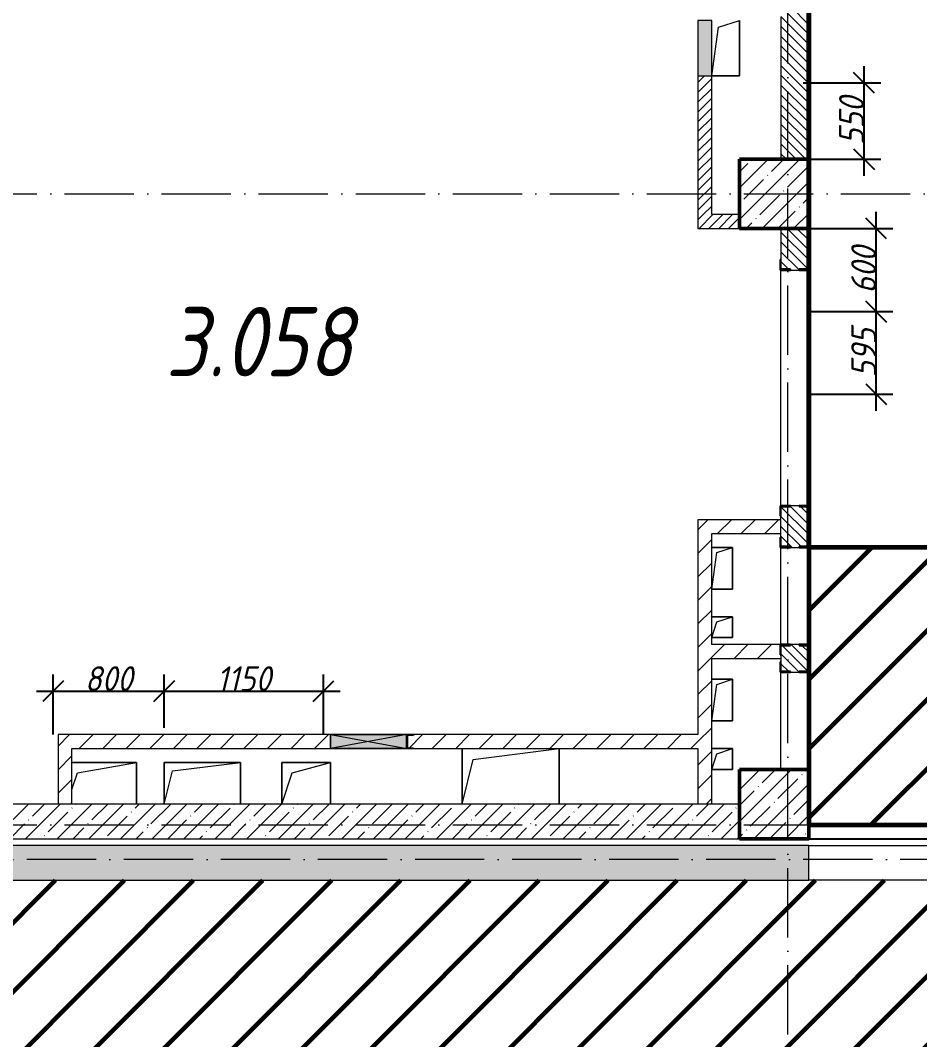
# Model space of a CAD drawing. Header units: millimetres. Extents: x -606178 to 312196, y -19338 to 632709.
# Drawn here: x -140802 to -134315, y 459877 to 467225 of the extents above; entities that cross this region are included whole.
import ezdxf

# ---------------------------------------------------------------- set-up
doc = ezdxf.new("R2010")
doc.units = ezdxf.units.MM
doc.linetypes.add('50_200_ШТРИХ_1Т_ш5_п1_п1_', pattern=[700, 500, -100, 0, -100])
for name, color, linetype, lineweight in [('6.4.1) Окр пт с инж. ПТ2.16', 3, 'Continuous', 60), ('A-____-____-DIMS', 7, 'Continuous', 9), ('A-DETL-GENF-OTLN', 7, 'Continuous', 9), ('A-FLOR-____-OTLN', 7, 'Continuous', 9), ('A-GENM-____-MCUT', 7, 'Continuous', 25), ('A-GENM-____-OTLN', 7, 'Continuous', 9), ('A-GENM-____-OTLN-1', 7, 'Continuous', 25), ('A-GLAZ-____-OTLN', 7, 'Continuous', 9), ('A-WALL-____-MCUT-1', 7, 'Continuous', 9), ('A-WALL-____-MCUT-2', 7, 'Continuous', 50), ('A-WALL-____-MCUT-3', 7, 'Continuous', 9), ('A-WALL-____-OTLN', 7, 'Continuous', 9), ('A-WALL-____-PATT-1', 7, 'Continuous', 9), ('A-WALL-FNSH-MCUT-1', 7, 'Continuous', 9), ('I-WALL-____-OTLN', 7, 'Continuous', 9), ('S-COLS-____-MCUT', 7, 'Continuous', 50), ('S-COLS-____-OTLN', 7, 'Continuous', 9), ('S-GRID-____-OTLN-1', 7, '50_200_ШТРИХ_1Т_ш5_п1_п1_', 9), ('Марки помещений', 7, 'Continuous', 9)]:
    doc.layers.add(name, color=color, linetype=linetype, lineweight=lineweight)
doc.styles.add('ISOCPEUR_I_10', font='isocpeui.ttf', dxfattribs={"width": 0.9, "height": 180})
doc.styles.add('ISOCPEUR_I_2', font='isocpeui.ttf', dxfattribs={"width": 0.85, "height": 2.3})
doc.dimstyles.new('ISO-1_8_0_9К_СРЕДНИЙ_Кладочные_3', dxfattribs={"dimscale": 304.8, "dimtxt": 179.276612, "dimasz": 0.492126, "dimexe": 0.393701, "dimexo": 0, "dimgap": 0, "dimtad": 1, "dimdec": 3, "dimrnd": 0.001, "dimdsep": 46, "dimtxsty": 'ISOCPEUR_I_10', "dimblk1": 'OBLIQUE', "dimblk2": 'OBLIQUE', "dimsah": 1, "dimcen": 0.09, "dimdle": 0.393701, "dimazin": 0, "dimtfac": 1, "dimtdec": 4, "dimtix": 1, "dimtmove": 0, "dimatfit": 3, "dimfxl": 1, "dimtvp": 1, "dimtolj": 1, "dimtzin": 0, "dimarcsym": 2})
pattern_1 = [(135, (-140714.89, 451794.26), (-35.35534, -35.35534), [])]
pattern_2 = [(45, (-140714.89, 451794.26), (-114.04925, 114.04925), []), (45, (-140600.84, 451794.26), (-114.04925, 114.04925), [201.612, -40.322, 3.353, -36.97])]
pattern_3 = [(45, (-140714.89, 451794.26), (-84.8528, 84.8528), [])]
pattern_4 = [(45, (-140714.89, 451794.26), (-35.35534, 35.35534), [])]

# ---------------------------------------------------------------- blocks, each defined once
blk = doc.blocks.new('BSC_Колонна _Прямоугольная - 500х500-V48-АР1_План отверстий 3 этажа в осях 1-64_А-ГГ')
at = {"layer": 'S-COLS-____-OTLN'}
h = blk.add_hatch(dxfattribs=at)
h.set_pattern_fill('FP_85', color=256, style=0, pattern_type=2)
h.set_pattern_definition([(45, (-5350, -9781.04), (-114.0493, 114.0493), []), (45, (-5235.95, -9781.04), (-114.0493, 114.0493), [201.613, -40.323, 3.353, -36.97])])
h.paths.add_polyline_path([(-250, -250), (250, -250), (250, 250), (-250, 250)], flags=0)
at = {"layer": 'S-COLS-____-MCUT'}
for p, q in [((250, 250), (-250, 250)), ((-250, 250), (-250, -250)), ((250, -250), (250, 250)), ((-250, -250), (250, -250))]:
    blk.add_line(p, q, dxfattribs=at)
blk = doc.blocks.new('Фахверк_СКБ_Уголок - 200_3550_зеркало-28264001-АР1_План отверстий 3 этажа в осях 1-64_А-ГГ')
at = {"layer": 'A-GENM-____-MCUT'}
for p, q in [((200, 156), (125, 156)), ((125, 156), (125, 81)), ((131, 81), (131, 150)), ((131, 150), (200, 150)), ((200, 150), (200, 156)), ((125, 81), (131, 81)), ((131, 19), (125, 19)), ((125, 19), (125, -56)), ((131, -50), (131, 19)), ((125, -56), (200, -56)), ((200, -50), (131, -50)), ((200, -56), (200, -50))]:
    blk.add_line(p, q, dxfattribs=at)
blk = doc.blocks.new('154_Фахверк_СКБ_Швеллер - Тип_100_3960-28494444-АР1_План отверстий 3 этажа в осях 1-64_А-ГГ')
at = {"layer": 'A-GENM-____-MCUT'}
for p, q in [((125, 50), (175, 50)), ((125, -50), (125, 50)), ((128, 47), (128, -47)), ((175, 47), (128, 47)), ((175, 50), (175, 47)), ((175, -50), (125, -50)), ((128, -47), (175, -47)), ((175, -47), (175, -50))]:
    blk.add_line(p, q, dxfattribs=at)
blk = doc.blocks.new('Фахверк_СКБ_Уголок - 200_3550-28267367-АР1_План отверстий 3 этажа в осях 1-64_А-ГГ')
at = {"layer": 'A-GENM-____-MCUT'}
for p, q in [((200, 156), (125, 156)), ((125, 156), (125, 81)), ((131, 81), (131, 150)), ((131, 150), (200, 150)), ((200, 150), (200, 156)), ((125, 81), (131, 81)), ((131, 19), (125, 19)), ((125, 19), (125, -56)), ((131, -50), (131, 19)), ((125, -56), (200, -56)), ((200, -50), (131, -50)), ((200, -56), (200, -50))]:
    blk.add_line(p, q, dxfattribs=at)
blk = doc.blocks.new('AR_Отверстие Ниша - Лючок-32403280-АР1_План отверстий 3 этажа в осях 1-64_А-ГГ')
at = {"layer": 'A-GLAZ-____-OTLN'}
blk.add_hatch(color=256, dxfattribs=at).paths.add_polyline_path([(200, -50), (200, 50), (-200, 50), (-200, -50)], flags=0)
for p, q in [((200, 50), (-200, 50)), ((-200, 50), (-200, -50)), ((200, -50), (200, 50)), ((-200, -50), (200, -50))]:
    blk.add_line(p, q, dxfattribs=at)
blk = doc.blocks.new('AR_Отверстие прямоугольное _в плите_ - AR_Отверстие прямоугольное _в плите_-V168-АР1_План отверстий 3 этажа в осях 1-64_А-ГГ')
at = {"layer": 'A-GENM-____-OTLN'}
for p, q in [((75, 75), (-75, 75)), ((-37.5, 37.5), (75, 75)), ((75, -75), (75, 75)), ((-75, -75), (-37.5, 37.5)), ((-75, -75), (75, -75))]:
    blk.add_line(p, q, dxfattribs=at)
blk = doc.blocks.new('AR_Отверстие прямоугольное _в плите_ - AR_Отверстие прямоугольное _в плите_-V169-АР1_План отверстий 3 этажа в осях 1-64_А-ГГ')
at = {"layer": 'A-GENM-____-OTLN'}
for p, q in [((75, 150), (-75, 150)), ((-37.5, 112.5), (75, 150)), ((75, -150), (75, 150)), ((-75, -150), (-37.5, 112.5)), ((-75, -150), (75, -150))]:
    blk.add_line(p, q, dxfattribs=at)
blk = doc.blocks.new('AR_Отверстие прямоугольное _в плите_ - AR_Отверстие прямоугольное _в плите_-30229368-АР1_План отверстий 3 этажа в осях 1-64_А-ГГ')
at = {"layer": 'A-GENM-____-OTLN'}
for p, q in [((-100, -200), (-50, 150)), ((-50, 150), (100, 200)), ((100, -200), (100, 200)), ((-100, -200), (100, -200))]:
    blk.add_line(p, q, dxfattribs=at)
blk = doc.blocks.new('AR_Отверстие прямоугольное _в плите_ - AR_Отверстие прямоугольное _в плите_-V204-АР1_План отверстий 3 этажа в осях 1-64_А-ГГ')
at = {"layer": 'A-GENM-____-OTLN'}
for p, q in [((175, 150), (-175, 150)), ((-175, 150), (-175, -150)), ((-100, 75), (175, 150)), ((175, -150), (175, 150)), ((-175, -150), (-100, 75))]:
    blk.add_line(p, q, dxfattribs=at)
blk = doc.blocks.new('AR_Отверстие прямоугольное _в плите_ - AR_Отверстие прямоугольное _в плите_-30552525-АР1_План отверстий 3 этажа в осях 1-64_А-ГГ')
at = {"layer": 'A-GENM-____-OTLN'}
for p, q in [((-350, 200), (-350, -200)), ((-270, 120), (350, 200)), ((350, -200), (350, 200)), ((-350, -200), (-270, 120))]:
    blk.add_line(p, q, dxfattribs=at)
blk = doc.blocks.new('AR_Отверстие прямоугольное _в плите_ - AR_Отверстие прямоугольное _в плите_-30459267-АР1_План отверстий 3 этажа в осях 1-64_А-ГГ')
at = {"layer": 'A-GENM-____-OTLN'}
for p, q in [((250, 150), (-215, 150)), ((-175, 75), (250, 150)), ((250, -150), (250, 150)), ((-215, -45), (-175, 75))]:
    blk.add_line(p, q, dxfattribs=at)
blk = doc.blocks.new('AR_Отверстие прямоугольное _в плите_ - AR_Отверстие прямоугольное _в плите_-V212-АР1_План отверстий 3 этажа в осях 1-64_А-ГГ')
at = {"layer": 'A-GENM-____-OTLN'}
for p, q in [((275, 150), (-275, 150)), ((-275, 150), (-275, -150)), ((-215, 90), (275, 150)), ((275, -150), (275, 150)), ((-275, -150), (-215, 90))]:
    blk.add_line(p, q, dxfattribs=at)
blk = doc.blocks.new('AR_Отверстие прямоугольное _в стене_ - AR_Отверстие прямоугольное _в стене__ОВ-36912551-АР1_План отверстий 3 этажа в осях 1-64_А-ГГ')
at = {"layer": 'A-GLAZ-____-OTLN'}
blk.add_hatch(color=256, dxfattribs=at).paths.add_polyline_path([(275, -50), (275, 50), (-275, 50), (-275, -50)], flags=0)
at = {"layer": 'A-DETL-GENF-OTLN'}
for p, q in [((-275, -50), (-275, 50)), ((-275, 50), (275, 50)), ((275, 50), (-275, -50)), ((-275, 50), (275, -50)), ((275, 50), (-275, 50)), ((-275, 50), (-275, -50)), ((275, -50), (-275, -50)), ((-275, -50), (275, -50))]:
    blk.add_line(p, q, dxfattribs=at)
blk = doc.blocks.new('_Oblique')
at = {"color": 0, "linetype": 'ByBlock', "lineweight": -2}
blk.add_line((-0.5, -0.5), (0.5, 0.5), dxfattribs=at)
blk = doc.blocks.new('*D5119')
at = {"layer": 'A-____-____-DIMS', "color": 0, "lineweight": -2, "transparency": 16777216}
for p, q in [((-134715.8, 466105.3), (-134715.8, 466895.3)), ((-135155.8, 466775.3), (-134595.8, 466775.3)), ((-135114.9, 466225.3), (-134595.8, 466225.3))]:
    blk.add_line(p, q, dxfattribs=at)
at = {"layer": 'Defpoints', "color": 0, "transparency": 16777216}
for p in [(-135155.8, 466775.3), (-134715.8, 466775.3), (-135114.9, 466225.3)]:
    blk.add_point(p, dxfattribs=at)
at = {"layer": 'A-____-____-DIMS', "color": 0, "lineweight": -2, "transparency": 16777216, "xscale": 150, "yscale": 150, "zscale": 150}
for p, rotation in [((-134715.8, 466775.3), 90), ((-134715.8, 466225.3), 270)]:
    blk.add_blockref('_Oblique', p, dxfattribs=dict(at, rotation=rotation))
at = {"layer": 'A-____-____-DIMS', "color": 0, "transparency": 16777216, "insert": (-134805.8, 466500.3), "char_height": 180, "width": 409.578, "attachment_point": 5, "rotation": 90, "style": 'ISOCPEUR_I_10'}
blk.add_mtext('\\A1;550', dxfattribs=at)
blk = doc.blocks.new('*D5170')
at = {"layer": 'A-____-____-DIMS', "color": 0, "lineweight": -2, "transparency": 16777216}
for p, q in [((-140564.9, 462075.3), (-140564.9, 462508.6)), ((-139764.9, 462125.3), (-139764.9, 462508.6)), ((-140684.9, 462388.6), (-139644.9, 462388.6))]:
    blk.add_line(p, q, dxfattribs=at)
at = {"layer": 'Defpoints', "color": 0, "transparency": 16777216}
for p in [(-139764.9, 462388.6), (-139764.9, 462125.3), (-140564.9, 462075.3)]:
    blk.add_point(p, dxfattribs=at)
at = {"layer": 'A-____-____-DIMS', "color": 0, "lineweight": -2, "transparency": 16777216, "xscale": 150, "yscale": 150, "zscale": 150, "rotation": 180}
blk.add_blockref('_Oblique', (-140564.9, 462388.6), dxfattribs=at)
at = {"layer": 'A-____-____-DIMS', "color": 0, "lineweight": -2, "transparency": 16777216, "xscale": 150, "yscale": 150, "zscale": 150}
blk.add_blockref('_Oblique', (-139764.9, 462388.6), dxfattribs=at)
at = {"layer": 'A-____-____-DIMS', "color": 0, "transparency": 16777216, "insert": (-140164.9, 462478.6), "char_height": 180, "width": 409.578, "attachment_point": 5, "style": 'ISOCPEUR_I_10'}
blk.add_mtext('\\A1;800', dxfattribs=at)
blk = doc.blocks.new('*D5171')
at = {"layer": 'A-____-____-DIMS', "color": 0, "lineweight": -2, "transparency": 16777216}
for p, q in [((-139764.9, 462125.3), (-139764.9, 462508.6)), ((-138614.9, 462075.3), (-138614.9, 462508.6)), ((-139884.9, 462388.6), (-138494.9, 462388.6))]:
    blk.add_line(p, q, dxfattribs=at)
at = {"layer": 'Defpoints', "color": 0, "transparency": 16777216}
for p in [(-138614.9, 462388.6), (-139764.9, 462125.3), (-138614.9, 462075.3)]:
    blk.add_point(p, dxfattribs=at)
at = {"layer": 'A-____-____-DIMS', "color": 0, "lineweight": -2, "transparency": 16777216, "xscale": 150, "yscale": 150, "zscale": 150, "rotation": 180}
blk.add_blockref('_Oblique', (-139764.9, 462388.6), dxfattribs=at)
at = {"layer": 'A-____-____-DIMS', "color": 0, "lineweight": -2, "transparency": 16777216, "xscale": 150, "yscale": 150, "zscale": 150}
blk.add_blockref('_Oblique', (-138614.9, 462388.6), dxfattribs=at)
at = {"layer": 'A-____-____-DIMS', "color": 0, "transparency": 16777216, "insert": (-139189.9, 462478.6), "char_height": 180, "width": 463.361, "attachment_point": 5, "style": 'ISOCPEUR_I_10'}
blk.add_mtext('\\A1;1150', dxfattribs=at)
blk = doc.blocks.new('*D5172')
at = {"layer": 'A-____-____-DIMS', "color": 0, "lineweight": -2, "transparency": 16777216}
for p, q in [((-134628.1, 464410.3), (-134628.1, 465245.3)), ((-135114.9, 465125.3), (-134508.1, 465125.3)), ((-135114.9, 464530.3), (-134508.1, 464530.3))]:
    blk.add_line(p, q, dxfattribs=at)
at = {"layer": 'Defpoints', "color": 0, "transparency": 16777216}
for p in [(-135114.9, 465125.3), (-134628.1, 465125.3), (-135114.9, 464530.3)]:
    blk.add_point(p, dxfattribs=at)
at = {"layer": 'A-____-____-DIMS', "color": 0, "lineweight": -2, "transparency": 16777216, "xscale": 150, "yscale": 150, "zscale": 150}
for p, rotation in [((-134628.1, 465125.3), 90), ((-134628.1, 464530.3), 270)]:
    blk.add_blockref('_Oblique', p, dxfattribs=dict(at, rotation=rotation))
at = {"layer": 'A-____-____-DIMS', "color": 0, "transparency": 16777216, "insert": (-134718.1, 464827.8), "char_height": 180, "width": 409.578, "attachment_point": 5, "rotation": 90, "style": 'ISOCPEUR_I_10'}
blk.add_mtext('\\A1;595', dxfattribs=at)
blk = doc.blocks.new('*D5173')
at = {"layer": 'A-____-____-DIMS', "color": 0, "lineweight": -2, "transparency": 16777216}
for p, q in [((-134628.1, 465005.3), (-134628.1, 465845.3)), ((-135114.9, 465725.3), (-134508.1, 465725.3)), ((-135114.9, 465125.3), (-134508.1, 465125.3))]:
    blk.add_line(p, q, dxfattribs=at)
at = {"layer": 'Defpoints', "color": 0, "transparency": 16777216}
for p in [(-135114.9, 465725.3), (-134628.1, 465725.3), (-135114.9, 465125.3)]:
    blk.add_point(p, dxfattribs=at)
at = {"layer": 'A-____-____-DIMS', "color": 0, "lineweight": -2, "transparency": 16777216, "xscale": 150, "yscale": 150, "zscale": 150}
for p, rotation in [((-134628.1, 465725.3), 90), ((-134628.1, 465125.3), 270)]:
    blk.add_blockref('_Oblique', p, dxfattribs=dict(at, rotation=rotation))
at = {"layer": 'A-____-____-DIMS', "color": 0, "transparency": 16777216, "insert": (-134718.1, 465425.3), "char_height": 180, "width": 409.578, "attachment_point": 5, "rotation": 90, "style": 'ISOCPEUR_I_10'}
blk.add_mtext('\\A1;600', dxfattribs=at)

msp = doc.modelspace()

# ---------------------------------------------------------------- hatches: boundary and pattern name
at = {"layer": '6.4.1) Окр пт с инж. ПТ2.16'}
h = msp.add_hatch(dxfattribs=at)
h.set_pattern_fill('ANSI31', color=256, scale=111)
h.paths.add_polyline_path([(-131145.212, 482125.3011), (-135114.891, 482125.3011), (-135114.891, 482000.3011), (-135108.891, 482000.3011), (-135108.891, 481931.3011), (-135108.891, 481925.3011), (-135108.891, 481850.3011), (-135110.1394, 477600.3011), (-135108.891, 477600.3011), (-135108.891, 477525.3011), (-135108.891, 477519.3011), (-135108.891, 477450.3011), (-135109.2654, 476450.3011), (-135108.891, 476450.3011), (-135108.891, 476381.3011), (-135108.891, 476375.3011), (-135108.891, 476300.3011), (-135109.859, 473900.3011), (-135108.891, 473900.3011), (-135108.891, 473825.3011), (-135108.891, 473819.3011), (-135108.891, 473750.3011), (-135109.3778, 472750.3011), (-135108.891, 472750.3011), (-135108.891, 472681.3011), (-135108.891, 472675.3011), (-135108.891, 472600.3011), (-135109.8574, 470800.3011), (-135108.891, 470800.3011), (-135108.891, 470725.3011), (-135108.891, 470719.3011), (-135108.891, 470650.3011), (-135109.3788, 469900.3011), (-135108.891, 469900.3011), (-135108.891, 469831.3011), (-135108.891, 469825.3011), (-135108.891, 469750.3011), (-135109.4315, 469000.3011), (-135108.891, 469000.3011), (-135108.891, 468925.3011), (-135109.451, 468225.3011), (-135108.891, 468225.3011), (-135108.891, 468150.3011), (-135108.9349, 468100.3011), (-135108.891, 468100.3011), (-135108.891, 468025.3011), (-135109.4507, 467400.3011), (-135108.891, 467400.3011), (-135108.891, 467331.3011), (-135108.891, 467325.3011), (-135108.891, 467250.3011), (-135110.6631, 465500.3011), (-135108.891, 465500.3011), (-135108.891, 465425.3011), (-135111.3788, 463725.3011), (-135108.891, 463725.3011), (-135108.891, 463650.3011), (-135109.2781, 463500.3011), (-135108.891, 463500.3011), (-135108.891, 463425.3011), (-135110.891, 462725.3011), (-135108.891, 462725.3011), (-135108.891, 462650.3011), (-135109.1174, 462600.3011), (-135108.891, 462600.3011), (-135108.891, 462525.3011), (-135114.391, 461425.3011), (-131145.212, 461425.3011), (-131145.212, 469025.3011), (-131714.891, 469025.3011), (-131714.891, 469279.3011), (-131714.891, 469325.3011), (-131714.891, 470025.3011), (-131714.891, 470071.3011), (-131714.891, 470410.3011), (-131714.891, 470560.3011), (-131714.891, 470975.3011), (-131714.891, 472075.3011), (-131714.891, 472125.3011), (-131714.891, 472225.3011), (-131145.212, 472225.3011), (-131145.212, 474825.3011), (-131614.891, 474825.3011), (-131514.891, 475675.3011), (-131145.212, 475767.7209), (-131145.212, 476717.4668), (-131514.891, 476625.0471), (-131614.891, 476025.0471), (-131614.891, 476725.0471), (-131145.212, 476725.0471), (-131145.212, 477425.3011), (-131614.891, 477425.3011), (-131614.891, 478025.3011), (-131145.212, 478025.3011)])
h.paths.add_polyline_path([(-131114.891, 463425.3011), (-135114.891, 463425.3011), (-135114.891, 467943.3075), (-131114.891, 467943.3075)])
h = msp.add_hatch(dxfattribs=at)
h.set_pattern_fill('ANSI31', color=256, scale=111)
h.paths.add_polyline_path([(-102414.891, 460775.3011), (-102914.891, 460775.3011), (-102914.891, 461025.3011), (-104714.891, 461025.3011), (-104714.891, 461019.3011), (-104789.891, 461019.3011), (-105214.891, 461023.3811), (-105214.891, 460925.3011), (-105414.891, 460925.3011), (-105414.891, 460775.3011), (-105914.891, 460775.3011), (-105914.891, 461025.3011), (-107714.891, 461025.3011), (-107714.891, 461019.3011), (-107789.891, 461019.3011), (-108839.891, 461025.3011), (-108839.891, 461019.3011), (-108914.891, 461019.3011), (-110714.891, 461025.3011), (-110714.891, 461019.3011), (-110789.891, 461019.3011), (-111414.891, 461025.3011), (-111414.891, 460775.3011), (-111914.891, 460775.3011), (-111914.891, 461025.3011), (-113714.891, 461025.3011), (-113714.891, 461019.3011), (-113789.891, 461019.3011), (-114214.891, 461023.3811), (-114214.891, 460925.3011), (-114414.891, 460925.3011), (-114414.891, 460775.3011), (-114914.891, 460775.3011), (-114914.891, 461025.3011), (-121964.891, 461025.3011), (-123114.891, 461025.3011), (-123114.891, 461275.3011), (-125679.3407, 461275.3011, -0.683488624), (-125772.5126, 461275.3011), (-131114.891, 461275.3011), (-131114.891, 461025.3011), (-135114.891, 461025.3011), (-142664.891, 461025.3011), (-142664.891, 460775.3011), (-142914.891, 460775.3011), (-142914.891, 460450.3011), (-142908.891, 460450.3011), (-142908.891, 460375.3011), (-142914.891, 458575.3011), (-142908.891, 458575.3011), (-142908.891, 458500.3011), (-142911.691, 458325.3011), (-142814.891, 458325.3011), (-142814.891, 458125.3011), (-142664.891, 458125.3011), (-142664.891, 457875.3011), (-134889.891, 457875.3011), (-134889.891, 457881.3011), (-134814.891, 457881.3011), (-133664.891, 457881.2181), (-133664.891, 457881.3011), (-133589.891, 457881.3011), (-132139.891, 457881.1949), (-132139.891, 457881.3011), (-132064.891, 457881.3011), (-130914.891, 457881.2153), (-130914.891, 457881.3011), (-130839.891, 457881.3011), (-129789.891, 457881.2215), (-129789.891, 457881.3011), (-129714.891, 457881.3011), (-128714.891, 457881.2242), (-128714.891, 457881.3011), (-128639.891, 457881.3011), (-128039.891, 457881.2543), (-128039.891, 457881.3011), (-127964.891, 457881.3011), (-126814.891, 457881.2106), (-126814.891, 457881.3011), (-126739.891, 457881.3011), (-121714.891, 457880.8993), (-121714.891, 457881.3011), (-121639.891, 457881.3011), (-117089.891, 457880.9107), (-117089.891, 457881.3011), (-117014.891, 457881.3011), (-115314.891, 457881.1449), (-115314.891, 457881.3011), (-115239.891, 457881.3011), (-111389.891, 457880.9375), (-111389.891, 457881.3011), (-111236.891, 457881.3011), (-111224.891, 457875.3011), (-110824.891, 457875.3011), (-110614.891, 457875.3011), (-110614.891, 457881.3011), (-110539.891, 457881.3011), (-110389.891, 457881.2858), (-110389.891, 457881.3011), (-110314.891, 457881.3011), (-109614.891, 457881.2295), (-109614.891, 457881.3011), (-109539.891, 457881.3011), (-107739.891, 457881.1144), (-107739.891, 457881.3011), (-107664.891, 457881.3011), (-106514.891, 457881.1778), (-106514.891, 457881.3011), (-106439.891, 457881.3011), (-102414.891, 457880.8598)])
h.paths.add_polyline_path([(-68864.891, 460775.3011), (-69364.891, 460775.3011), (-69364.891, 461025.3011), (-71864.891, 461025.3011), (-71864.891, 460775.3011), (-72364.891, 460775.3011), (-72364.891, 460925.3011), (-72564.891, 460925.3011), (-72539.891, 461000.3011), (-72364.891, 461025.3011), (-72364.891, 461275.3011), (-72708.891, 461275.3011), (-72708.891, 461206.3011), (-72714.891, 461094.3011), (-72714.891, 461275.3011), (-77864.891, 461275.3011), (-77864.891, 460996.7297), (-77664.891, 461025.3011), (-77664.891, 460925.3011), (-77864.891, 460925.3011), (-77864.891, 460775.3011), (-78364.891, 460775.3011), (-78364.891, 460925.3011), (-78564.891, 460925.3011), (-78564.891, 461025.3011), (-80514.891, 461025.3011), (-80514.891, 461019.3011), (-80589.891, 461019.3011), (-80864.891, 461025.3011), (-80864.891, 460775.3011), (-81364.891, 460775.3011), (-81364.891, 461025.3011), (-81639.891, 461025.3011), (-81639.891, 461019.3011), (-81714.891, 461019.3011), (-81714.891, 461025.3011), (-83514.891, 461025.3011), (-83514.891, 461019.3011), (-83589.891, 461019.3011), (-84639.891, 461025.3011), (-84639.891, 461019.3011), (-84714.891, 461019.3011), (-86514.891, 461025.3011), (-86514.891, 461019.3011), (-86664.891, 461019.3011), (-86664.891, 460925.3011), (-86864.891, 460925.3011), (-86864.891, 460775.3011), (-87364.891, 460775.3011), (-87364.891, 460925.3011), (-87564.891, 460925.3011), (-87539.891, 461000.3011), (-87364.891, 461025.3011), (-87364.891, 461275.3011), (-87708.891, 461275.3011), (-87708.891, 461206.3011), (-87714.891, 461094.3011), (-87714.891, 461275.3011), (-89514.891, 461275.3011), (-89514.891, 461206.3011), (-89514.891, 461094.3011), (-89514.891, 461019.3011), (-89589.891, 461019.3011), (-89864.891, 461025.3011), (-89864.891, 460775.3011), (-90364.891, 460775.3011), (-90364.891, 460925.3011), (-90564.891, 460925.3011), (-90539.891, 461000.3011), (-90364.891, 461025.3011), (-90364.891, 461275.3011), (-90708.891, 461275.3011), (-90708.891, 461206.3011), (-90714.891, 461094.3011), (-90714.891, 461275.3011), (-92514.891, 461275.3011), (-92514.891, 461206.3011), (-92514.891, 461094.3011), (-92514.891, 461019.3011), (-92589.891, 461019.3011), (-93639.891, 461025.3011), (-93639.891, 461019.3011), (-93714.891, 461019.3011), (-93714.891, 461025.3011), (-95514.891, 461025.3011), (-95514.891, 461019.3011), (-95664.891, 461019.3011), (-95664.891, 460925.3011), (-95864.891, 460925.3011), (-95864.891, 460775.3011), (-96364.891, 460775.3011), (-96364.891, 460925.3011), (-96564.891, 460925.3011), (-96539.891, 461000.3011), (-96364.891, 461025.3011), (-96364.891, 461275.3011), (-96708.891, 461275.3011), (-96708.891, 461206.3011), (-96714.891, 461094.3011), (-96714.891, 461275.3011), (-98514.891, 461275.3011), (-98514.891, 461206.3011), (-98514.891, 461094.3011), (-98514.891, 461019.3011), (-98589.891, 461019.3011), (-98864.891, 461025.3011), (-98864.891, 460775.3011), (-99364.891, 460775.3011), (-99364.891, 460925.3011), (-99564.891, 460925.3011), (-99539.891, 461000.3011), (-99364.891, 461025.3011), (-99364.891, 461275.3011), (-99708.891, 461275.3011), (-99708.891, 461206.3011), (-99714.891, 461094.3011), (-99714.891, 461275.3011), (-101514.891, 461275.3011), (-101514.891, 461206.3011), (-101514.891, 461094.3011), (-101514.891, 461019.3011), (-101589.891, 461019.3011), (-101864.891, 461025.3011), (-101864.891, 460775.3011), (-102364.891, 460775.3011), (-102364.891, 457875.3011), (-98339.891, 457875.3011), (-98339.891, 457881.3011), (-98264.891, 457881.3011), (-96564.891, 457881.082), (-96564.891, 457881.3011), (-96489.891, 457881.3011), (-95164.891, 457881.1236), (-95164.891, 457881.3011), (-95089.891, 457881.3011), (-94989.891, 457881.2873), (-94989.891, 457881.3011), (-94914.891, 457881.3011), (-93114.891, 457881.0511), (-93114.891, 457881.3011), (-93039.891, 457881.3011), (-86539.891, 457880.3574), (-86539.891, 457881.3011), (-86464.891, 457881.3011), (-84764.891, 457881.0076), (-84764.891, 457881.3011), (-84689.891, 457881.3011), (-84039.891, 457881.1829), (-84039.891, 457881.3011), (-83964.891, 457881.3011), (-83064.891, 457881.1337), (-83064.891, 457881.3011), (-82989.891, 457881.3011), (-77539.891, 457880.2556), (-77539.891, 457881.3011), (-77464.891, 457881.3011), (-75764.891, 457880.905), (-75764.891, 457881.3011), (-75689.891, 457881.3011), (-71739.891, 457880.3126), (-71739.891, 457881.3011), (-71664.891, 457881.3011), (-70764.891, 457881.0305), (-70764.891, 457881.3011), (-70689.891, 457881.3011), (-68864.891, 457880.7241)])
h.paths.add_polyline_path([(-99708.891, 461025.3011), (-99639.891, 461025.3011), (-99639.891, 461019.3011), (-99708.891, 461019.3011)], flags=16)
h.paths.add_polyline_path([(-96708.891, 461025.3011), (-96639.891, 461025.3011), (-96639.891, 461019.3011), (-96708.891, 461019.3011)], flags=16)
h.paths.add_polyline_path([(-90708.891, 461025.3011), (-90639.891, 461025.3011), (-90639.891, 461019.3011), (-90708.891, 461019.3011)], flags=16)
h.paths.add_polyline_path([(-87708.891, 461025.3011), (-87639.891, 461025.3011), (-87639.891, 461019.3011), (-87708.891, 461019.3011)], flags=16)
h.paths.add_polyline_path([(-72708.891, 461025.3011), (-72639.891, 461025.3011), (-72639.891, 461019.3011), (-72708.891, 461019.3011)], flags=16)
h.paths.add_polyline_path([(-51664.891, 460775.3011), (-53919.891, 460775.3011), (-53919.891, 460769.3011), (-53994.891, 460769.3011), (-53994.891, 460775.3011), (-55144.891, 460775.3011), (-55144.891, 460769.3011), (-55219.891, 460769.3011), (-60489.891, 460775.3011), (-60489.891, 460769.3011), (-60564.891, 460769.3011), (-61714.891, 460775.3011), (-61714.891, 460769.3011), (-61789.891, 460769.3011), (-62714.891, 460775.3011), (-63214.891, 460775.3011), (-64289.891, 460775.3011), (-64289.891, 460769.3011), (-64364.891, 460769.3011), (-64364.891, 460775.3011), (-65514.891, 460775.3011), (-65514.891, 460769.3011), (-65589.891, 460769.3011), (-65714.891, 460775.3011), (-66214.891, 460775.3011), (-66214.891, 461025.3011), (-68314.891, 461025.3011), (-68314.891, 460775.3011), (-68814.891, 460775.3011), (-68814.891, 457875.3011), (-68314.891, 457875.3011), (-67989.891, 457875.3011), (-67989.891, 457881.3011), (-67914.891, 457881.3011), (-66214.891, 457880.6715), (-66214.891, 457881.3011), (-66139.891, 457881.3011), (-62489.891, 457879.7829), (-62489.891, 457881.3011), (-62414.891, 457881.3011), (-61714.891, 457880.9086), (-61714.891, 457881.3011), (-61639.891, 457881.3011), (-61489.891, 457881.2104), (-61489.891, 457881.3011), (-61414.891, 457881.3011), (-60714.891, 457880.8681), (-60714.891, 457881.3011), (-60639.891, 457881.3011), (-60489.891, 457881.2003), (-60489.891, 457881.3011), (-60414.891, 457881.3011), (-51714.891, 457875.3011), (-51664.891, 457875.3011), (-51664.891, 458575.3011)])
at = {"layer": 'A-WALL-____-PATT-1'}
h = msp.add_hatch(dxfattribs=at)
h.set_pattern_fill('FP_6', color=256, style=0, pattern_type=2)
h.set_pattern_definition(pattern_1)
h.paths.add_polyline_path([(-135314.891, 466225.3011), (-135114.891, 466225.3011), (-135115.9819, 467319.3011), (-135183.891, 467319.3011), (-135183.891, 467325.3011), (-135245.891, 467325.3011), (-135245.891, 467319.3011), (-135314.891, 467319.3011), (-135314.891, 466288.7985)], flags=0)
h.paths.add_polyline_path([(-135245.891, 468025.3011), (-135183.891, 468025.3011), (-135183.891, 468031.3011), (-135114.891, 468031.3011), (-135114.891, 468219.3011), (-135183.891, 468219.3011), (-135183.891, 468225.3011), (-135245.891, 468225.3011), (-135245.891, 468219.3011), (-135314.891, 468219.3011), (-135314.891, 468031.3011), (-135245.891, 468031.3011)], flags=0)
h.paths.add_polyline_path([(-135245.891, 468925.3011), (-135183.891, 468925.3011), (-135183.891, 468931.3011), (-135114.891, 468931.3011), (-135114.891, 469025.3011), (-135314.891, 469025.3011), (-135314.891, 468931.3011), (-135245.891, 468931.3011)], flags=0)
h = msp.add_hatch(dxfattribs=at)
h.set_pattern_fill('FP_5', color=256, style=0, pattern_type=2)
h.set_pattern_definition(pattern_4)
h.paths.add_polyline_path([(-135914.891, 465825.3011), (-135814.891, 465825.3011), (-135814.891, 466825.3011), (-135914.891, 466825.3011), (-135914.891, 466288.7985)], flags=0)
h = msp.add_hatch(dxfattribs=at)
h.set_pattern_fill('FP_5', color=256, style=0, pattern_type=2)
h.set_pattern_definition(pattern_4)
h.paths.add_polyline_path([(-135614.891, 465725.3011), (-135614.891, 465825.3011), (-135914.891, 465825.3011), (-135914.891, 465725.3011)], flags=0)
h = msp.add_hatch(dxfattribs=at)
h.set_pattern_fill('FP_6', color=256, style=0, pattern_type=2)
h.set_pattern_definition(pattern_1)
h.paths.add_polyline_path([(-135183.891, 462525.3011), (-135183.891, 462531.3011), (-135114.891, 462531.3011), (-135114.891, 462719.3011), (-135183.891, 462719.3011), (-135183.891, 462725.3011), (-135245.891, 462725.3011), (-135245.891, 462719.3011), (-135314.891, 462719.3011), (-135314.891, 462531.3011), (-135245.891, 462531.3011), (-135245.891, 462525.3011)], flags=0)
h.paths.add_polyline_path([(-135245.891, 463425.3011), (-135183.891, 463425.3011), (-135183.891, 463431.3011), (-135114.891, 463431.3011), (-135114.891, 463719.3011), (-135183.891, 463719.3011), (-135183.891, 463725.3011), (-135245.891, 463725.3011), (-135245.891, 463719.3011), (-135314.891, 463719.3011), (-135314.891, 463431.3011), (-135245.891, 463431.3011)], flags=0)
h.paths.add_polyline_path([(-135245.891, 465425.3011), (-135183.891, 465425.3011), (-135183.891, 465431.3011), (-135114.891, 465431.3011), (-135114.891, 465725.3011), (-135314.891, 465725.3011), (-135314.891, 465431.3011), (-135245.891, 465431.3011)], flags=0)
h = msp.add_hatch(dxfattribs=at)
h.set_pattern_fill('FP_4', color=256, style=0, pattern_type=2)
h.set_pattern_definition(pattern_3)
h.paths.add_polyline_path([(-135814.891, 461575.3011), (-135814.891, 463625.3011), (-135914.891, 463625.3011), (-135914.891, 461575.3011)], flags=0)
h = msp.add_hatch(dxfattribs=at)
h.set_pattern_fill('FP_4', color=256, style=0, pattern_type=2)
h.set_pattern_definition(pattern_3)
h.paths.add_polyline_path([(-135314.891, 463525.3011), (-135314.891, 463625.3011), (-135814.891, 463625.3011), (-135814.891, 463525.3011), (-135426.175, 463525.3011)], flags=0)
h = msp.add_hatch(dxfattribs=at)
h.set_pattern_fill('FP_4', color=256, style=0, pattern_type=2)
h.set_pattern_definition(pattern_3)
h.paths.add_polyline_path([(-135323.0649, 462625.3011), (-135314.891, 462625.3011), (-135314.891, 462650.3011), (-135320.891, 462650.3011), (-135320.891, 462725.3011), (-135814.891, 462725.3011), (-135814.891, 462625.3011), (-135426.175, 462625.3011)], flags=0)
h = msp.add_hatch(dxfattribs=at)
h.set_pattern_fill('FP_4', color=256, style=0, pattern_type=2)
h.set_pattern_definition(pattern_3)
h.paths.add_polyline_path([(-140429.891, 461575.3011), (-140429.891, 462075.3011), (-140529.891, 462075.3011), (-140529.891, 461575.3011)], flags=0)
h = msp.add_hatch(dxfattribs=at)
h.set_pattern_fill('FP_4', color=256, style=0, pattern_type=2)
h.set_pattern_definition(pattern_3)
h.paths.add_polyline_path([(-135914.891, 461975.3011), (-135914.891, 462075.3011), (-137964.891, 462075.3011), (-137964.891, 462072.3011), (-138011.891, 462072.3011), (-138011.891, 461978.3011), (-137964.891, 461978.3011), (-137964.891, 461975.3011), (-137193.6393, 461975.3011)], flags=0)
h.paths.add_polyline_path([(-138564.891, 461975.3011), (-138564.891, 462075.3011), (-140429.891, 462075.3011), (-140429.891, 461975.3011)], flags=0)
h = msp.add_hatch(dxfattribs=at)
h.set_pattern_fill('FP_38', color=256, style=0, pattern_type=2)
h.set_pattern_definition(pattern_2)
h.paths.add_polyline_path([(-135614.891, 461325.3011), (-135614.891, 461575.3011), (-142664.891, 461575.3011), (-142664.891, 461325.3011), (-137193.6393, 461325.3011)], flags=0)
h = msp.add_hatch(dxfattribs=at)
h.set_pattern_fill('FP_38', color=256, style=0, pattern_type=2)
h.set_pattern_definition(pattern_2)
h.paths.add_polyline_path([(-117751.5321, 461025.3011), (-117164.891, 461025.3011), (-117164.891, 461275.3011), (-121964.891, 461275.3011), (-121964.891, 461025.3011), (-119518.9964, 461025.3011)], flags=0)
h.paths.add_polyline_path([(-123114.891, 461025.3011), (-123114.891, 461275.3011), (-131114.891, 461275.3011), (-131114.891, 461025.3011), (-127509.5626, 461025.3011), (-127509.5626, 461071.0505), (-127422.826, 461071.0505), (-127422.826, 461025.3011), (-124821.3893, 461025.3011)], flags=0)
h.paths.add_polyline_path([(-135114.891, 461025.3011), (-135114.891, 461275.3011), (-142664.891, 461275.3011), (-142664.891, 461025.3011), (-135426.175, 461025.3011)], flags=0)
at = {"layer": 'S-COLS-____-OTLN'}
h = msp.add_hatch(dxfattribs=at)
h.set_pattern_fill('FP_38', color=256, style=0, pattern_type=2)
h.set_pattern_definition(pattern_2)
h.paths.add_polyline_path([(-135614.891, 465725.3011), (-135114.891, 465725.3011), (-135114.891, 466225.3011), (-135614.891, 466225.3011)], flags=0)

# ---------------------------------------------------------------- linework, layer by layer
msp.add_lwpolyline([(-135114.891, 461325.3011), (-131145.212, 461325.3011), (-131145.212, 493175.3011), (-135114.891, 493175.3011)], close=True)
at = {"layer": '6.4.1) Окр пт с инж. ПТ2.16'}
for points in [[(-135114.891, 461425.3011), (-131114.891, 461425.3011), (-131114.891, 482125.3011), (-135114.891, 482125.3011)], [(-131114.891, 463425.3011), (-135114.891, 463425.3011), (-135114.891, 467943.3075), (-131114.891, 467943.3075)]]:
    msp.add_lwpolyline(points, close=True, dxfattribs=at)
at = {"layer": 'A-FLOR-____-OTLN'}
for p, q in [((-135614.891, 467225.3011), (-135614.891, 466825.3011)), ((-135614.891, 466825.3011), (-135814.891, 466825.3011)), ((-135814.891, 463425.3058), (-135664.891, 463425.3058)), ((-135664.891, 463425.3058), (-135664.891, 463125.3058)), ((-135664.891, 463125.3058), (-135814.891, 463125.3058)), ((-135814.891, 462925.3058), (-135664.891, 462925.3058)), ((-135664.891, 462925.3058), (-135664.891, 462775.3058)), ((-135664.891, 462775.3058), (-135814.891, 462775.3058)), ((-135814.891, 462475.3058), (-135664.891, 462475.3058)), ((-135664.891, 462475.3058), (-135664.891, 462175.3058)), ((-135664.891, 462175.3058), (-135814.891, 462175.3058)), ((-137614.891, 461575.3011), (-137614.891, 461975.3011)), ((-136914.891, 461975.3011), (-136914.891, 461575.3011)), ((-135814.891, 461975.3058), (-135664.891, 461975.3058)), ((-135664.891, 461975.3058), (-135664.891, 461825.3058)), ((-140429.891, 461875.3011), (-139964.891, 461875.3011)), ((-139964.891, 461875.3011), (-139964.891, 461575.3011)), ((-139764.891, 461875.3011), (-139214.891, 461875.3011)), ((-139764.891, 461575.3011), (-139764.891, 461875.3011)), ((-139214.891, 461875.3011), (-139214.891, 461575.3011)), ((-138914.891, 461875.3011), (-138564.891, 461875.3011)), ((-138914.891, 461575.3011), (-138914.891, 461875.3011)), ((-138564.891, 461875.3011), (-138564.891, 461575.3011)), ((-135664.891, 461825.3058), (-135814.891, 461825.3058)), ((-135114.891, 461325.3011), (-131114.891, 461325.3011))]:
    msp.add_line(p, q, dxfattribs=at)
at = {"layer": 'A-WALL-____-MCUT-1'}
for p, q in [((-135614.891, 461575.3011), (-142664.891, 461575.3011)), ((-142664.891, 461325.3011), (-135614.891, 461325.3011)), ((-135114.891, 461275.3011), (-142664.891, 461275.3011)), ((-135114.891, 461025.3011), (-135114.891, 461275.3011)), ((-142664.891, 461025.3011), (-135114.891, 461025.3011))]:
    msp.add_line(p, q, dxfattribs=at)
at = {"layer": 'A-WALL-____-MCUT-2'}
msp.add_line((-135314.891, 466225.3011), (-135114.891, 466225.3011), dxfattribs=at)
at = {"layer": 'A-WALL-____-MCUT-3'}
for p, q in [((-135314.891, 467250.3011), (-135314.891, 466225.3011)), ((-135114.891, 466225.3011), (-135114.891, 467250.3011)), ((-135114.891, 465725.3011), (-135314.891, 465725.3011)), ((-135314.891, 465725.3011), (-135314.891, 465500.3011)), ((-135114.891, 465500.3011), (-135114.891, 465725.3011)), ((-135245.891, 465425.3011), (-135183.891, 465425.3011)), ((-135183.891, 463725.3011), (-135245.891, 463725.3011)), ((-135314.891, 463500.3011), (-135314.891, 463650.3011)), ((-135114.891, 463500.3011), (-135114.891, 463650.3011)), ((-135245.891, 463425.3011), (-135183.891, 463425.3011)), ((-135183.891, 462725.3011), (-135245.891, 462725.3011)), ((-135314.891, 462650.3011), (-135314.891, 462600.3011)), ((-135114.891, 462600.3011), (-135114.891, 462650.3011)), ((-135245.891, 462525.3011), (-135183.891, 462525.3011))]:
    msp.add_line(p, q, dxfattribs=at)
at = {"layer": 'A-WALL-____-OTLN'}
for p, q in [((-135114.891, 461275.3011), (-131114.891, 461275.3011)), ((-131114.891, 461025.3011), (-135114.891, 461025.3011))]:
    msp.add_line(p, q, dxfattribs=at)
at = {"layer": 'A-WALL-FNSH-MCUT-1'}
for p, q in [((-135914.891, 466825.3011), (-135914.891, 465725.3011)), ((-135814.891, 465825.3011), (-135814.891, 466825.3011)), ((-135614.891, 465825.3011), (-135814.891, 465825.3011)), ((-135614.891, 465725.3011), (-135614.891, 465825.3011)), ((-135914.891, 465725.3011), (-135614.891, 465725.3011)), ((-135914.891, 463625.3011), (-135914.891, 462075.3011)), ((-135314.891, 463625.3011), (-135914.891, 463625.3011)), ((-135814.891, 462725.3011), (-135814.891, 463525.3011)), ((-135814.891, 463525.3011), (-135314.891, 463525.3011)), ((-135320.891, 462725.3011), (-135814.891, 462725.3011)), ((-135814.891, 461575.3011), (-135814.891, 462625.3011)), ((-135814.891, 462625.3011), (-135314.891, 462625.3011)), ((-138564.891, 462075.3011), (-140529.891, 462075.3011)), ((-140529.891, 462075.3011), (-140529.891, 461575.3011)), ((-135914.891, 462075.3011), (-137964.891, 462075.3011)), ((-140429.891, 461975.3011), (-138564.891, 461975.3011)), ((-140429.891, 461575.3011), (-140429.891, 461975.3011)), ((-137964.891, 461975.3011), (-135914.891, 461975.3011)), ((-135914.891, 461975.3011), (-135914.891, 461575.3011))]:
    msp.add_line(p, q, dxfattribs=at)
at = {"layer": 'I-WALL-____-OTLN'}
for p, q in [((-135314.891, 463725.3011), (-135314.891, 465425.3011)), ((-135114.891, 465425.3011), (-135114.891, 463725.3011)), ((-135314.891, 462725.3011), (-135314.891, 463425.3011)), ((-135114.891, 463425.3011), (-135114.891, 462725.3011)), ((-135314.891, 461825.3011), (-135314.891, 462525.3011)), ((-135114.891, 462525.3011), (-135114.891, 461825.3011))]:
    msp.add_line(p, q, dxfattribs=at)
at = {"layer": 'S-COLS-____-MCUT'}
for p, q in [((-135314.891, 466225.3011), (-135614.891, 466225.3011)), ((-135614.891, 466225.3011), (-135614.891, 465725.3011)), ((-135114.891, 465725.3011), (-135114.891, 466225.3011)), ((-135614.891, 465725.3011), (-135114.891, 465725.3011))]:
    msp.add_line(p, q, dxfattribs=at)
at = {"layer": 'S-COLS-____-OTLN'}
msp.add_line((-135114.891, 466225.3011), (-135314.891, 466225.3011), dxfattribs=at)
at = {"layer": 'S-GRID-____-OTLN-1'}
for p, q in [((-135264.891, 447311.6528), (-135264.891, 501675.2188)), ((-145383.6612, 465975.3011), (-114007.1518, 465975.3011)), ((-145383.6612, 461425.3011), (-116844.2903, 461425.3011)), ((-36640.4843, 461175.3011), (-145171.2534, 461175.3011))]:
    msp.add_line(p, q, dxfattribs=at)

# ---------------------------------------------------------------- block references
at = {"layer": 'A-GENM-____-OTLN'}
for name, p in [('AR_Отверстие прямоугольное _в плите_ - AR_Отверстие прямоугольное _в плите_-30229368-АР1_План отверстий 3 этажа в осях 1-64_А-ГГ', (-135714.891, 467025.3011)), ('AR_Отверстие прямоугольное _в плите_ - AR_Отверстие прямоугольное _в плите_-V169-АР1_План отверстий 3 этажа в осях 1-64_А-ГГ', (-135739.891, 463275.3058)), ('AR_Отверстие прямоугольное _в плите_ - AR_Отверстие прямоугольное _в плите_-V168-АР1_План отверстий 3 этажа в осях 1-64_А-ГГ', (-135739.891, 462850.3058)), ('AR_Отверстие прямоугольное _в плите_ - AR_Отверстие прямоугольное _в плите_-V169-АР1_План отверстий 3 этажа в осях 1-64_А-ГГ', (-135739.891, 462325.3058)), ('AR_Отверстие прямоугольное _в плите_ - AR_Отверстие прямоугольное _в плите_-30552525-АР1_План отверстий 3 этажа в осях 1-64_А-ГГ', (-137264.891, 461775.3011)), ('AR_Отверстие прямоугольное _в плите_ - AR_Отверстие прямоугольное _в плите_-V168-АР1_План отверстий 3 этажа в осях 1-64_А-ГГ', (-135739.891, 461900.3058)), ('AR_Отверстие прямоугольное _в плите_ - AR_Отверстие прямоугольное _в плите_-30459267-АР1_План отверстий 3 этажа в осях 1-64_А-ГГ', (-140214.891, 461725.3011)), ('AR_Отверстие прямоугольное _в плите_ - AR_Отверстие прямоугольное _в плите_-V212-АР1_План отверстий 3 этажа в осях 1-64_А-ГГ', (-139489.891, 461725.3011)), ('AR_Отверстие прямоугольное _в плите_ - AR_Отверстие прямоугольное _в плите_-V204-АР1_План отверстий 3 этажа в осях 1-64_А-ГГ', (-138739.891, 461725.3011))]:
    msp.add_blockref(name, p, dxfattribs=at)
at = {"layer": 'A-GENM-____-OTLN-1'}
for name, p, rotation in [('Фахверк_СКБ_Уголок - 200_3550-28267367-АР1_План отверстий 3 этажа в осях 1-64_А-ГГ', (-135164.891, 465300.3011), 89.99999999999991), ('Фахверк_СКБ_Уголок - 200_3550-28267367-АР1_План отверстий 3 этажа в осях 1-64_А-ГГ', (-135264.891, 463850.3011), 269.9999999999999), ('Фахверк_СКБ_Уголок - 200_3550_зеркало-28264001-АР1_План отверстий 3 этажа в осях 1-64_А-ГГ', (-135164.891, 463300.3011), 89.99999999999991), ('Фахверк_СКБ_Уголок - 200_3550_зеркало-28264001-АР1_План отверстий 3 этажа в осях 1-64_А-ГГ', (-135264.891, 462850.3011), 269.9999999999999), ('Фахверк_СКБ_Уголок - 200_3550_зеркало-28264001-АР1_План отверстий 3 этажа в осях 1-64_А-ГГ', (-135164.891, 462400.3011), 89.99999999999991)]:
    msp.add_blockref(name, p, dxfattribs=dict(at, rotation=rotation))
msp.add_blockref('154_Фахверк_СКБ_Швеллер - Тип_100_3960-28494444-АР1_План отверстий 3 этажа в осях 1-64_А-ГГ', (-138139.891, 462025.3011), dxfattribs=at)
at = {"layer": 'A-GLAZ-____-OTLN', "rotation": 269.9999999999999}
msp.add_blockref('AR_Отверстие Ниша - Лючок-32403280-АР1_План отверстий 3 этажа в осях 1-64_А-ГГ', (-135864.891, 467025.3011), dxfattribs=at)
at = {"layer": 'A-GLAZ-____-OTLN'}
msp.add_blockref('AR_Отверстие прямоугольное _в стене_ - AR_Отверстие прямоугольное _в стене__ОВ-36912551-АР1_План отверстий 3 этажа в осях 1-64_А-ГГ', (-138289.891, 462025.3011), dxfattribs=at)
at = {"layer": 'S-COLS-____-OTLN'}
msp.add_blockref('BSC_Колонна _Прямоугольная - 500х500-V48-АР1_План отверстий 3 этажа в осях 1-64_А-ГГ', (-135364.891, 461575.3011), dxfattribs=at)

# ---------------------------------------------------------------- texts
at = {"layer": 'Марки помещений', "insert": (-139754.317, 465159.1658), "char_height": 500, "width": 785.65375, "attachment_point": 1, "style": 'ISOCPEUR_I_2'}
msp.add_mtext('3.058', dxfattribs=at)

# ---------------------------------------------------------------- dimensions: what is measured, and where the dimension line sits
at = {"layer": 'A-____-____-DIMS'}
for base, p1, p2, override, picture, middle in [((-134715.8003, 466775.3011), (-135114.891, 466225.3011), (-135155.8249, 466775.3011), {"dimpost": '<>', "dimfxl": 551.521156}, '*D5119', (-134805.8003, 466500.3011)), ((-134628.0974, 465725.3011), (-135114.891, 465125.3011), (-135114.891, 465725.3011), {"dimpost": '<>', "dimfxl": 600}, '*D5173', (-134718.0974, 465425.3011)), ((-134628.0974, 465125.3011), (-135114.891, 464530.3011), (-135114.891, 465125.3011), {"dimpost": '<>', "dimfxl": 595}, '*D5172', (-134718.0974, 464827.8011))]:
    dim = msp.add_linear_dim(base=base, p1=p1, p2=p2, angle=90, dimstyle='ISO-1_8_0_9К_СРЕДНИЙ_Кладочные_3', override=override, dxfattribs=at)
    dim.commit()
    dim.dimension.update_dxf_attribs({"geometry": picture, "text_midpoint": middle})
for base, p1, p2, override, picture, middle in [((-139764.891, 462388.5586), (-140564.891, 462075.3011), (-139764.891, 462125.3011), {"dimpost": '<>', "dimfxl": 801.560977}, '*D5170', (-140164.891, 462478.5586)), ((-138614.891, 462388.5586), (-139764.891, 462125.3011), (-138614.891, 462075.3011), {"dimpost": '<>', "dimfxl": 1151.086443}, '*D5171', (-139189.891, 462478.5586))]:
    dim = msp.add_linear_dim(base=base, p1=p1, p2=p2, dimstyle='ISO-1_8_0_9К_СРЕДНИЙ_Кладочные_3', override=override, dxfattribs=at)
    dim.commit()
    dim.dimension.update_dxf_attribs({"geometry": picture, "text_midpoint": middle})

doc.saveas('drawing.dxf')
